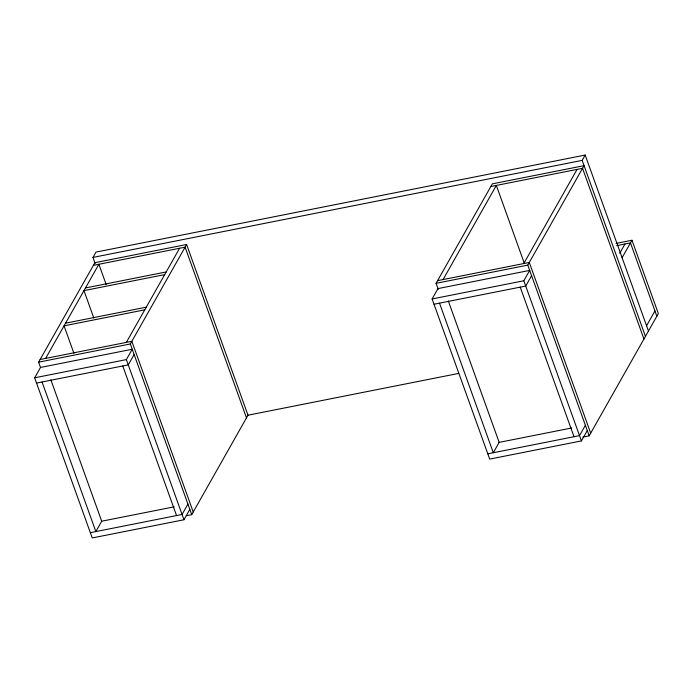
<?xml version="1.0" encoding="UTF-8"?>
<svg xmlns="http://www.w3.org/2000/svg" width="693" height="693" viewBox="0 0 693 693"><rect width="100%" height="100%" fill="white"/><g stroke="black" fill="none" stroke-linecap="round" stroke-linejoin="round"><path stroke-width="1.04" d="M95.184 263.522L92.992 257.415L96.006 252.087L585.178 155.05L648.466 331.037M40.437 367.247L38.617 362.162L94.889 262.699L186.608 244.499L247.999 415.202L191.727 514.674L186.452 515.713M34.65 377.806L40.515 367.446L132.233 349.246L126.369 359.606L183.966 519.75L92.238 537.95L34.65 377.806L126.369 359.606M45.625 358.411L98.882 264.267L106.194 284.589M126.334 342.394L179.6 248.259M191.727 514.674L130.336 343.971L186.608 244.499M134.13 354.53L128.266 364.89L36.547 383.082M187.924 504.114L182.06 514.475L90.341 532.666M183.966 519.75L189.821 509.39M438.262 289.414L436.07 283.324L492.342 183.853L584.06 165.662L527.789 265.124L589.18 435.828L582.856 437.084M432.103 298.96L437.967 288.6L529.686 270.409L523.821 280.769L581.418 440.913L489.7 459.104L432.103 298.96L523.821 280.769M443.078 279.565L496.344 185.429L524.107 262.647M523.795 263.557L577.052 169.421M92.992 257.415L582.163 160.378L585.178 155.05M531.583 275.684L525.727 286.044L434 304.244M619.733 253.248L624.973 243.997M622.097 257.709L631.981 240.246L616.06 243.399M585.377 425.268L579.521 435.628L487.803 453.828M581.418 440.913L587.283 430.552M646.569 325.753L654.946 310.949M589.18 435.828L658.35 313.565L631.981 240.246M93.382 265.358L185.1 247.167L246.491 417.87M490.835 186.521L582.553 168.321L643.944 339.024M85.482 287.95L166.199 271.942M164.691 274.61L83.974 290.618L93.841 318.052M65.558 323.181L146.266 307.172M144.759 309.832L64.051 325.849L73.917 353.283M40.125 359.502L131.843 341.303L193.234 512.006M437.578 280.656L529.296 262.465L590.687 433.168M616.675 245.643L630.474 242.905L656.843 316.233M38.617 362.162L130.336 343.971M436.07 283.324L527.789 265.124M247.531 415.298L458.697 373.406M101.473 521.257L174.22 506.834M498.934 442.42L571.673 427.988M582.163 160.378L645.452 336.365M520.218 287.136L574.012 436.72M448.293 300.927L499.168 442.377L493.303 452.737L439.509 303.153M122.765 365.982L176.559 515.566M50.84 379.773L101.706 521.214L95.851 531.574L42.048 381.99"/></g></svg>
